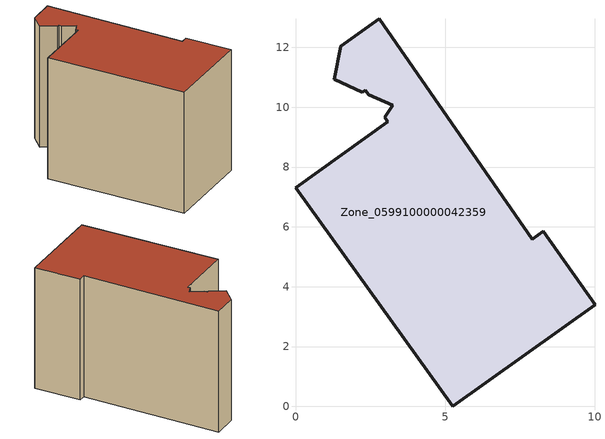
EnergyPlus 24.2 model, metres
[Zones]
Zone_0599100000042359
 floor ground (C_G): 7.91,5.58 8.28,5.85 10.01,3.4 5.25,0 0,7.31 3.09,9.52 2.99,9.66 3.24,10.06 2.44,10.41 2.33,10.57 2.23,10.5 1.29,10.94 1.51,12.04 2.8,12.96 z0
 wall outside (C_F): 5.25,0 10.01,3.4 8.28,5.85 7.91,5.58 2.8,12.96 1.51,12.04 1.29,10.94 2.23,10.5 2.33,10.57 2.44,10.41 3.24,10.06 2.99,9.66 3.09,9.52 0,7.31 5.25,0 z0:8.04
 roof outside (C_R): 8.28,5.85 7.91,5.58 2.8,12.96 1.51,12.04 1.29,10.94 2.23,10.5 2.33,10.57 2.44,10.41 3.24,10.06 2.99,9.66 3.09,9.52 0,7.31 5.25,0 10.01,3.4 z8.04
[BUILDING]
Pand.0599100000042359: North Axis=0; Terrain=City; Loads Convergence Tolerance Value=0.04; Temperature Convergence Tolerance Value=0.4; Solar Distribution=FullExterior; Maximum Number of Warmup Days=25; Minimum Number of Warmup Days=1
[Site:Location]
Rotterdam.The.Hague.AP_ZH_NLD Design_Conditions: Latitude=51.96; Longitude=4.45; Time Zone=1; Elevation=-4.5
[SITE:GROUNDTEMPERATURE:BUILDINGSURFACE]
18, 18, 18, 18, 18, 18, 18, 18, 18, 18, 18, 18
[MATERIAL] Thermal Absorptance=0.9; Solar Absorptance=0.7; Visible Absorptance=0.7
Name | Roughness | Thickness | Conductivity | Density | Specific Heat
G.TI.1975-1991 | MediumSmooth | 0.15 | 0.288461 | 540 | 1210
F.TI.1975-1991 | Rough | 0.3 | 0.230769 | 1920 | 840
R.TI.1975-1991 | MediumRough | 0.2 | 0.153846 | 1500 | 1000
[CONSTRUCTION]
C_G: G.TI.1975-1991
C_F: F.TI.1975-1991
C_R: R.TI.1975-1991
[ZONE]
Zone_0599100000042359: Type=1; Multiplier=1; Ceiling Height=Autocalculate; Volume=Autocalculate; Floor Area=autocalculate; Part of Total Floor Area=Yes
[ZONEINFILTRATION:DESIGNFLOWRATE]
Infil_Zone_0599100000042359: Zone or ZoneList or Space or SpaceList=Zone_0599100000042359; Schedule=AlwaysOn; Design Flow Rate Calculation Method=Flow/Area; Flow Rate per Floor Area=0.003; Constant Term Coefficient=1; Temperature Term Coefficient=0; Velocity Term Coefficient=0; Velocity Squared Term Coefficient=0
[HVACTEMPLATE:ZONE:IDEALLOADSAIRSYSTEM]
Zone_0599100000042359: Maximum Heating Supply Air Temperature=50; Minimum Cooling Supply Air Temperature=13; Maximum Heating Supply Air Humidity Ratio=0.0156; Minimum Cooling Supply Air Humidity Ratio=0.0077; Heating Limit=NoLimit; Cooling Limit=NoLimit; Dehumidification Control Type=ConstantSensibleHeatRatio; Cooling Sensible Heat Ratio=0.7; Dehumidification Setpoint=60; Humidification Control Type=None; Humidification Setpoint=30; Outdoor Air Method=None; Outdoor Air Flow Rate per Person=0.00944; Outdoor Air Flow Rate per Zone Floor Area=0; Outdoor Air Flow Rate per Zone=0; Demand Controlled Ventilation Type=None; Outdoor Air Economizer Type=NoEconomizer; Heat Recovery Type=None; Sensible Heat Recovery Effectiveness=0.7; Latent Heat Recovery Effectiveness=0.65
[ZONECONTROL:THERMOSTAT]
ThermostatControl_Zone_0599100000042359: Zone or ZoneList=Zone_0599100000042359; Control Type Schedule=DualSetpointControlType; Control 1=Thermostat_Zone_0599100000042359; Temperature Difference Between Cutout And Setpoint=0
[THERMOSTATSETPOINT:DUALSETPOINT]
Thermostat_Zone_0599100000042359: Heating Setpoint Temperature Schedule=HeatingSetpoint_Zone_0599100000042359; Cooling Setpoint Temperature Schedule=CoolingSetpoint_Zone_0599100000042359
[SCHEDULE:COMPACT]
HeatingSetpoint_Zone_0599100000042359: Through: 12/31, For: AllDays, Until: 24:00, 21
CoolingSetpoint_Zone_0599100000042359: Through: 12/31, For: AllDays, Until: 24:00, 24
DualSetpointControlType: Through: 12/31, For: AllDays, Until: 24:00, 4
AlwaysOn: Through: 12/31, For: AllDays, Until: 24:00, 1
